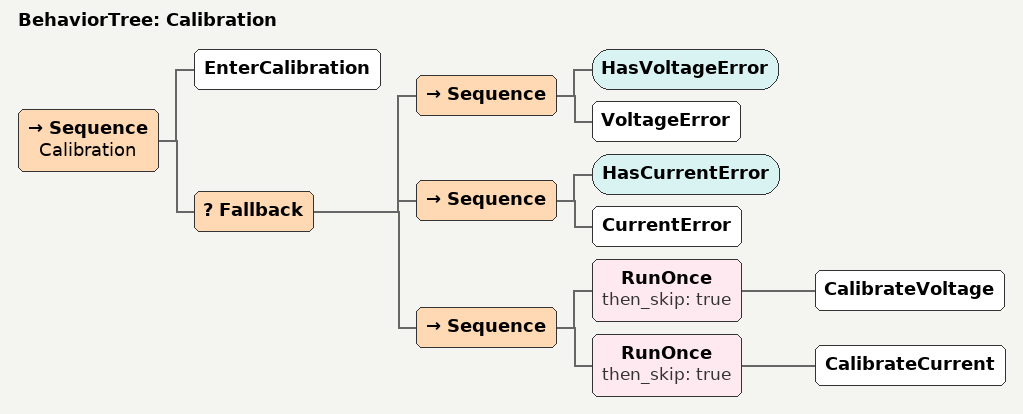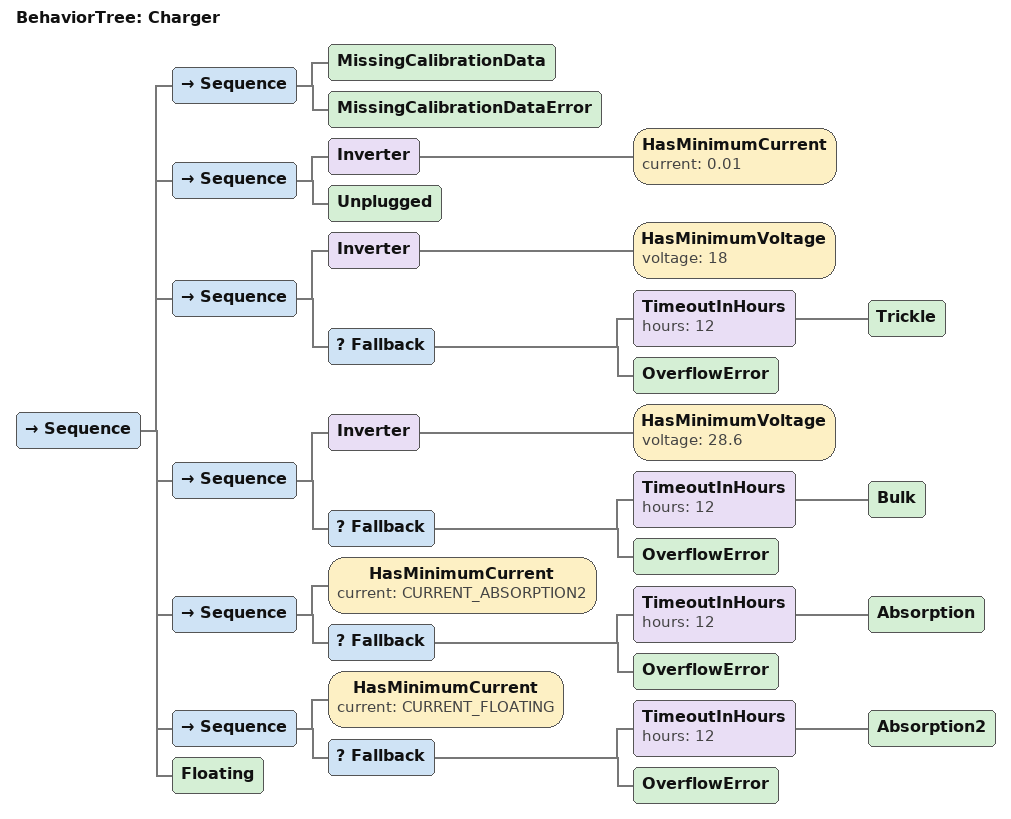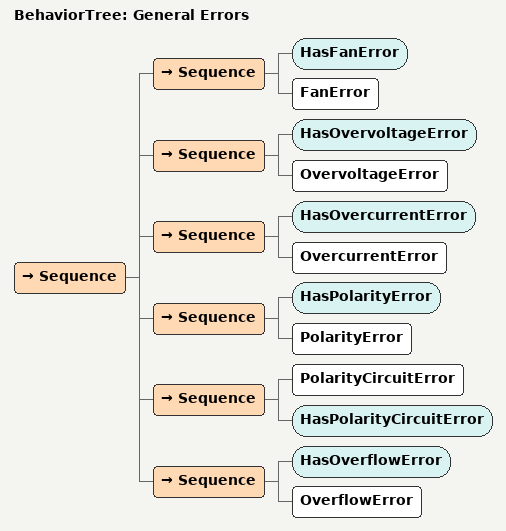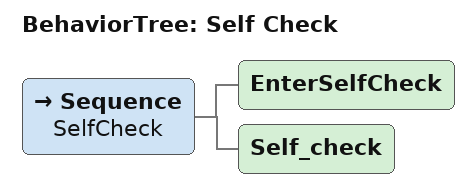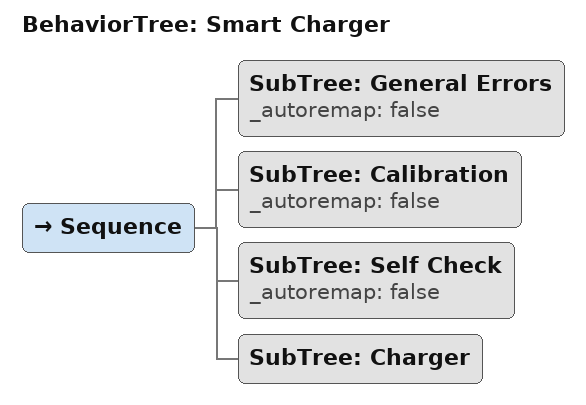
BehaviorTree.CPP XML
<?xml version="1.0" encoding="UTF-8"?>
<root BTCPP_format="4"
      main_tree_to_execute="Smart Charger">
  <BehaviorTree ID="Calibration">
    <Sequence name="Calibration">
      <EnterCalibration/>
      <Fallback>
        <Sequence>
          <HasVoltageError/>
          <VoltageError/>
        </Sequence>
        <Sequence>
          <HasCurrentError/>
          <CurrentError/>
        </Sequence>
        <Sequence>
          <RunOnce then_skip="true">
            <CalibrateVoltage/>
          </RunOnce>
          <RunOnce then_skip="true">
            <CalibrateCurrent/>
          </RunOnce>
        </Sequence>
      </Fallback>
    </Sequence>
  </BehaviorTree>

  <BehaviorTree ID="Charger">
    <Sequence>
      <Sequence>
        <MissingCalibrationData/>
        <MissingCalibrationDataError/>
      </Sequence>
      <Sequence>
        <Inverter>
          <HasMinimumCurrent current="0.01"/>
        </Inverter>
        <Unplugged/>
      </Sequence>
      <Sequence>
        <Inverter>
          <HasMinimumVoltage voltage="18"/>
        </Inverter>
        <Fallback>
          <TimeoutInHours hours="12">
            <Trickle/>
          </TimeoutInHours>
          <OverflowError/>
        </Fallback>
      </Sequence>
      <Sequence>
        <Inverter>
          <HasMinimumVoltage voltage="28.6"/>
        </Inverter>
        <Fallback>
          <TimeoutInHours hours="12">
            <Bulk/>
          </TimeoutInHours>
          <OverflowError/>
        </Fallback>
      </Sequence>
      <Sequence>
        <HasMinimumCurrent current="CURRENT_ABSORPTION2"/>
        <Fallback>
          <TimeoutInHours hours="12">
            <Absorption/>
          </TimeoutInHours>
          <OverflowError/>
        </Fallback>
      </Sequence>
      <Sequence>
        <HasMinimumCurrent current="CURRENT_FLOATING"/>
        <Fallback>
          <TimeoutInHours hours="12">
            <Absorption2/>
          </TimeoutInHours>
          <OverflowError/>
        </Fallback>
      </Sequence>
      <Floating/>
    </Sequence>
  </BehaviorTree>

  <BehaviorTree ID="General Errors">
    <Sequence>
      <Sequence>
        <HasFanError/>
        <FanError/>
      </Sequence>
      <Sequence>
        <HasOvervoltageError/>
        <OvervoltageError/>
      </Sequence>
      <Sequence>
        <HasOvercurrentError/>
        <OvercurrentError/>
      </Sequence>
      <Sequence>
        <HasPolarityError/>
        <PolarityError/>
      </Sequence>
      <Sequence>
        <PolarityCircuitError/>
        <HasPolarityCircuitError/>
      </Sequence>
      <Sequence>
        <HasOverflowError/>
        <OverflowError/>
      </Sequence>
    </Sequence>
  </BehaviorTree>

  <BehaviorTree ID="Self Check">
    <Sequence name="SelfCheck">
      <EnterSelfCheck/>
      <Self_check/>
    </Sequence>
  </BehaviorTree>

  <BehaviorTree ID="Smart Charger">
    <Sequence>
      <SubTree ID="General Errors"
               _autoremap="false"/>
      <SubTree ID="Calibration"
               _autoremap="false"/>
      <SubTree ID="Self Check"
               _autoremap="false"/>
      <SubTree ID="Charger"/>
    </Sequence>
  </BehaviorTree>

</root>
